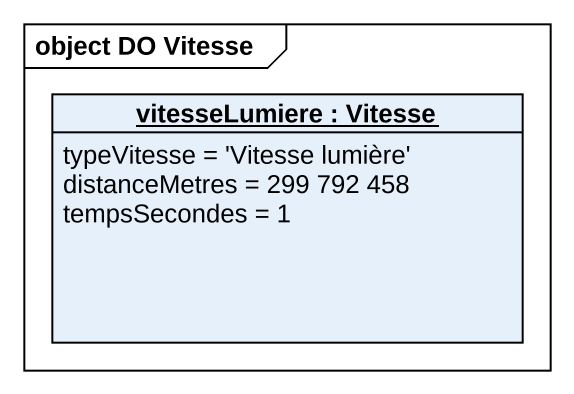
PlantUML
@startuml
mainframe object DO Vitesse
hide circle
hide empty members
object "vitesseLumiere : Vitesse" as vitesseLumiere {
  typeVitesse = 'Vitesse lumière'
  distanceMetres = 299 792 458
  tempsSecondes = 1
}
@enduml
